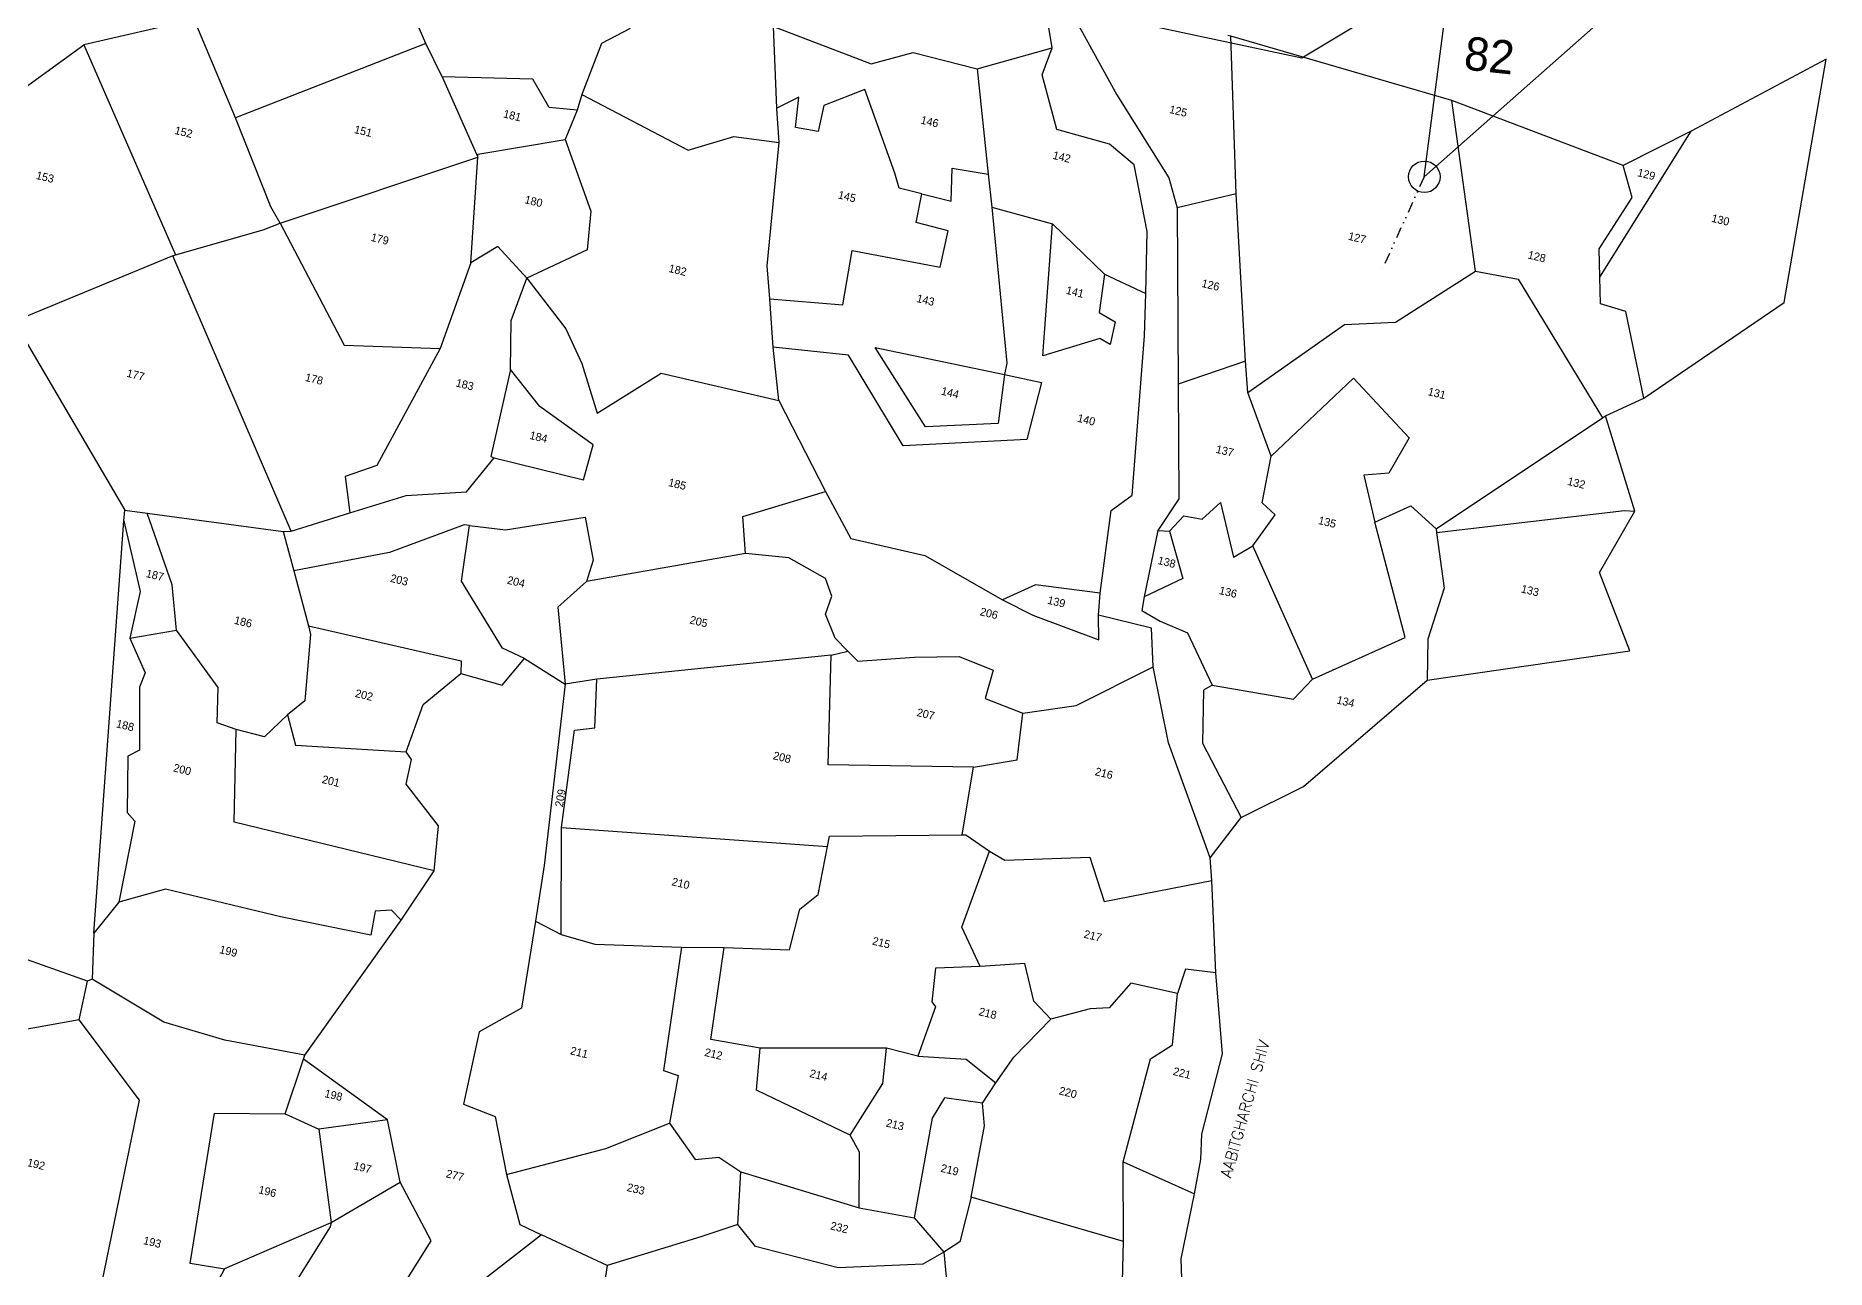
# Model space of a CAD drawing. Header units: metres. Extents: x 280481 to 282563, y 2046849 to 2049468.
# Drawn here: x 281472 to 282283, y 2047798 to 2048356 of the extents above; entities that cross this region are included whole.
import ezdxf
from ezdxf.enums import TextEntityAlignment as Align

# ---------------------------------------------------------------- set-up
doc = ezdxf.new("R2010")
doc.units = ezdxf.units.M
doc.linetypes.add('DIVIDE', pattern=[1.25, 0.5, -0.25, 0, -0.25, 0, -0.25])
for name, color, linetype in [('POLY_PARCEL', 6, 'Continuous'), ('POLY_WATER', 4, 'Continuous'), ('TEXT_MAPOUT', 7, 'Continuous'), ('TEXT_PARCEL', 7, 'Continuous'), ('V_BOUND_LINE', 7, 'Continuous'), ('V_DIVIDE_LINE', 7, 'DIVIDE')]:
    doc.layers.add(name, color=color, linetype=linetype)
doc.styles.get("Standard").update_dxf_attribs({"font": 'simplex.shx'})
doc.styles.add('TEXT_MAP', font='')
doc.styles.get('TEXT_MAP').set_extended_font_data('Kruti Dev 050')

msp = doc.modelspace()

# ---------------------------------------------------------------- linework, layer by layer
msp.add_circle((282100.51, 2048292.53), 7.15)
at = {"layer": 'POLY_PARCEL'}
for p, q in [((282112.81, 2048387.08), (282045.09, 2048346.3)), ((282100.51, 2048292.53), (282112.81, 2048387.08)), ((281648.15, 2048352.92), (281641.19, 2048369.16)), ((281543.31, 2048363.77), (281493.25, 2048352.25)), ((281561.92, 2048319.27), (281543.31, 2048363.77)), ((281740.73, 2048359.65), (281727.73, 2048352.99)), ((281807.22, 2048323.67), (281805.76, 2048360.68)), ((281805.76, 2048360.68), (281849.91, 2048343.69)), ((282045.09, 2048346.3), (281965.67, 2048363.19)), ((282012.86, 2048356.2), (282011.49, 2048356.6)), ((282015.25, 2048284.89), (282012.86, 2048356.2)), ((282113.02, 2048327.04), (282012.86, 2048356.2)), ((281426.15, 2048303.82), (281493.25, 2048352.25)), ((281493.25, 2048352.25), (281534.79, 2048257.15)), ((281648.15, 2048352.92), (281561.92, 2048319.27)), ((281655.58, 2048337.89), (281648.15, 2048352.92)), ((281727.73, 2048352.99), (281718.87, 2048329.77)), ((281849.91, 2048343.69), (281869, 2048348.85)), ((281869, 2048348.85), (281897.94, 2048341.51)), ((281897.94, 2048341.51), (281931.94, 2048350.88)), ((281897.94, 2048341.51), (281902.99, 2048293.73)), ((282282.61, 2048345.76), (282221.39, 2048313.24)), ((281655.58, 2048337.89), (281671.7, 2048301.37)), ((281696.76, 2048336.8), (281655.58, 2048337.89)), ((281704.06, 2048323.97), (281696.76, 2048336.8)), ((281847.17, 2048332.06), (281828.47, 2048324.88)), ((281860.72, 2048294.17), (281847.17, 2048332.06)), ((281716.7, 2048322.69), (281704.06, 2048323.97)), ((281718.87, 2048329.77), (281716.7, 2048322.69)), ((281718.87, 2048329.77), (281767.06, 2048304.58)), ((281817.14, 2048328.67), (281807.22, 2048323.67)), ((281815.72, 2048314.86), (281817.14, 2048328.67)), ((281828.47, 2048324.88), (281825.96, 2048313.08)), ((282123.76, 2048249.82), (282113.02, 2048327.04)), ((282190.69, 2048297.72), (282113.02, 2048327.04)), ((281577.99, 2048278.94), (281561.92, 2048319.27)), ((281716.7, 2048322.69), (281711.41, 2048309.44)), ((281807.23, 2048323.37), (281807.22, 2048323.67)), ((281808.25, 2048308.09), (281807.23, 2048323.37)), ((281671.79, 2048302.78), (281711.41, 2048309.44)), ((281711.41, 2048309.44), (281722.9, 2048276.91)), ((281767.06, 2048304.58), (281787.68, 2048310.86)), ((281787.68, 2048310.86), (281808.25, 2048308.09)), ((281802.83, 2048252.28), (281808.25, 2048308.09)), ((281825.96, 2048313.08), (281815.72, 2048314.86)), ((282180.1, 2048247.08), (282221.39, 2048313.24)), ((282221.39, 2048313.24), (282190.69, 2048297.72)), ((281582.18, 2048271.47), (281671.7, 2048301.37)), ((281668.62, 2048253.51), (281671.7, 2048301.37)), ((281671.7, 2048301.37), (281671.79, 2048302.78)), ((281862.59, 2048287.42), (281860.72, 2048294.17)), ((281886.17, 2048281.53), (281886.64, 2048296.45)), ((281886.64, 2048296.45), (281902.99, 2048293.73)), ((281902.99, 2048293.73), (281904.61, 2048278.8)), ((282194.71, 2048283.19), (282190.69, 2048297.72)), ((281872.99, 2048284.9), (281862.59, 2048287.42)), ((281870.33, 2048271.82), (281872.99, 2048284.9)), ((281872.99, 2048284.9), (281886.17, 2048281.53)), ((282015.25, 2048284.89), (281988.54, 2048278.52)), ((282019.54, 2048209.04), (282015.25, 2048284.89)), ((282179.79, 2048259.89), (282194.71, 2048283.19)), ((281582.18, 2048271.47), (281577.99, 2048278.94)), ((281722.9, 2048276.91), (281721.27, 2048259.43)), ((281904.61, 2048278.8), (281932.04, 2048271.28)), ((281904.61, 2048278.8), (281911.47, 2048208.18)), ((281534.79, 2048257.15), (281574.53, 2048268.48)), ((281574.53, 2048268.48), (281582.18, 2048271.47)), ((281582.18, 2048271.47), (281611.24, 2048216.24)), ((281884.83, 2048268.13), (281870.33, 2048271.82)), ((281881.16, 2048251.54), (281884.83, 2048268.13)), ((281927.68, 2048211.43), (281932.04, 2048271.28)), ((281932.04, 2048271.28), (281955.7, 2048248.41)), ((281680.8, 2048260.94), (281668.62, 2048253.51)), ((281694.02, 2048246.56), (281680.8, 2048260.94)), ((281721.27, 2048259.43), (281694.02, 2048246.56)), ((281837.17, 2048234.59), (281841.36, 2048259.09)), ((281841.36, 2048259.09), (281881.16, 2048251.54)), ((282180.1, 2048247.08), (282179.79, 2048259.89)), ((281533.61, 2048256.81), (281462.04, 2048227.12)), ((281533.61, 2048256.81), (281534.79, 2048257.15)), ((281587.19, 2048132.11), (281533.61, 2048256.81)), ((281668.62, 2048253.51), (281654.65, 2048214.71)), ((281804.09, 2048237.29), (281802.83, 2048252.28)), ((281686.85, 2048227.44), (281694.02, 2048246.56)), ((281694.02, 2048246.56), (281711.6, 2048223.69)), ((281955.7, 2048248.41), (281953.26, 2048231.1)), ((281955.7, 2048248.41), (281974.42, 2048239.67)), ((282087.5, 2048226.72), (282123.76, 2048249.82)), ((282123.76, 2048249.82), (282143, 2048246.2)), ((282143, 2048246.2), (282181.34, 2048183.41)), ((282180.39, 2048235), (282180.1, 2048247.08)), ((281804.09, 2048237.29), (281837.17, 2048234.59)), ((281805.61, 2048215.43), (281804.09, 2048237.29)), ((282191.8, 2048231.54), (282180.39, 2048235)), ((281686.61, 2048205.24), (281686.85, 2048227.44)), ((281953.26, 2048231.1), (281960.46, 2048226.91)), ((281960.46, 2048226.91), (281958.31, 2048216.59)), ((282064.34, 2048225.69), (282087.5, 2048226.72)), ((282199.99, 2048192.3), (282191.8, 2048231.54)), ((281463.03, 2048224.73), (281511.83, 2048141.51)), ((281711.6, 2048223.69), (281718.93, 2048208)), ((281953.55, 2048219.32), (281927.68, 2048211.43)), ((281958.31, 2048216.59), (281953.55, 2048219.32)), ((282020.63, 2048194.79), (282064.34, 2048225.69)), ((281611.24, 2048216.24), (281654.65, 2048214.71)), ((281654.65, 2048214.71), (281626.01, 2048161.84)), ((281839.72, 2048211.69), (281805.61, 2048215.43)), ((281808.12, 2048191.26), (281805.61, 2048215.43)), ((281864.42, 2048170.74), (281839.72, 2048211.69)), ((281874.54, 2048179.3), (281851.77, 2048215.23)), ((281851.77, 2048215.23), (281910.39, 2048203.02)), ((281686.61, 2048205.24), (281677.71, 2048165.88)), ((281699.91, 2048188.54), (281686.61, 2048205.24)), ((281718.93, 2048208), (281725.91, 2048185.55)), ((281725.91, 2048185.55), (281754.9, 2048203.56)), ((281754.9, 2048203.56), (281808.12, 2048191.26)), ((281910.39, 2048203.02), (281907.43, 2048180.77)), ((281911.47, 2048208.18), (281910.39, 2048203.02)), ((281910.39, 2048203.02), (281927.16, 2048199.31)), ((282019.54, 2048209.04), (281989.11, 2048198.63)), ((282020.63, 2048194.79), (282019.54, 2048209.04)), ((281927.16, 2048199.31), (281920.55, 2048173.57)), ((282031.15, 2048166.02), (282020.63, 2048194.79)), ((282031.15, 2048166.02), (282068.4, 2048201.39)), ((282068.4, 2048201.39), (282093.66, 2048174.29)), ((281723.96, 2048171.15), (281699.91, 2048188.54)), ((281808.12, 2048191.26), (281829.25, 2048150.02)), ((281907.43, 2048180.77), (281874.54, 2048179.3)), ((282105.97, 2048133.1), (282181.34, 2048183.41)), ((282181.34, 2048183.41), (282182.59, 2048184.25)), ((281719.68, 2048155.28), (281723.96, 2048171.15)), ((281920.55, 2048173.57), (281864.42, 2048170.74)), ((282093.66, 2048174.29), (282084.55, 2048158.32)), ((281626.01, 2048161.84), (281611.64, 2048156.79)), ((281666.65, 2048149.87), (281679.15, 2048165.24)), ((281677.71, 2048165.88), (281679.15, 2048165.24)), ((281679.15, 2048165.24), (281719.68, 2048155.28)), ((282027.06, 2048144.82), (282031.15, 2048166.02)), ((281611.64, 2048156.79), (281613.83, 2048140.41)), ((282084.55, 2048158.32), (282073.13, 2048157.42)), ((282073.13, 2048157.42), (282078.2, 2048136.16)), ((281613.83, 2048140.41), (281639.26, 2048148.16)), ((281639.26, 2048148.16), (281666.65, 2048149.87)), ((281791.9, 2048138.7), (281829.25, 2048150.02)), ((281829.25, 2048150.02), (281840.72, 2048128.79)), ((281511.48, 2048136.75), (281511.83, 2048141.51)), ((281511.83, 2048141.51), (281521.98, 2048140.16)), ((281533.36, 2048107.7), (281521.98, 2048140.16)), ((281521.98, 2048140.16), (281583.56, 2048131.93)), ((281587.19, 2048132.11), (281613.83, 2048140.41)), ((281684.31, 2048132.6), (281720.34, 2048138.37)), ((281720.34, 2048138.37), (281724.03, 2048118.95)), ((281793.09, 2048121.98), (281791.9, 2048138.7)), ((281985.12, 2048132.02), (281991.54, 2048139.02)), ((281991.54, 2048139.02), (281999.92, 2048137.52)), ((281999.92, 2048137.52), (282008.2, 2048144.95)), ((282008.2, 2048144.95), (282014.11, 2048120.27)), ((282022.8, 2048125.46), (282033, 2048139.42)), ((282033, 2048139.42), (282027.06, 2048144.82)), ((282078.2, 2048136.16), (282094.52, 2048143.56)), ((282094.52, 2048143.56), (282105.97, 2048133.1)), ((282106.11, 2048131.49), (282191.25, 2048141.36)), ((282191.25, 2048141.36), (282195.9, 2048141.17)), ((281497.77, 2047950.03), (281511.48, 2048136.75)), ((281511.48, 2048136.75), (281518.82, 2048104.76)), ((281583.56, 2048131.93), (281587.19, 2048132.11)), ((281583.56, 2048131.93), (281588.37, 2048114.04)), ((281665.62, 2048134.86), (281631.83, 2048122.42)), ((281664.38, 2048109.39), (281668.03, 2048134.55)), ((281668.03, 2048134.55), (281665.62, 2048134.86)), ((281668.03, 2048134.55), (281684.31, 2048132.6)), ((281979.89, 2048132.29), (281985.12, 2048132.02)), ((281985.12, 2048132.02), (281991.13, 2048110.63)), ((282091.94, 2048083.88), (282078.2, 2048136.16)), ((282105.97, 2048133.1), (282106.11, 2048131.49)), ((282106.11, 2048131.49), (282109.59, 2048106.18)), ((281631.83, 2048122.42), (281588.37, 2048114.04)), ((281793.09, 2048121.98), (281721.03, 2048109.2)), ((281812.73, 2048120.01), (281793.09, 2048121.98)), ((281840.72, 2048128.79), (281874.27, 2048121.01)), ((281874.27, 2048121.01), (281909.44, 2048100.93)), ((282014.11, 2048120.27), (282022.8, 2048125.46)), ((282049.85, 2048065.05), (282022.8, 2048125.46)), ((281588.37, 2048114.04), (281595.07, 2048089.23)), ((281724.03, 2048118.95), (281721.03, 2048109.2)), ((281829.33, 2048110.57), (281812.73, 2048120.01)), ((281518.82, 2048104.76), (281514.14, 2048083.6)), ((281535.3, 2048087.16), (281533.36, 2048107.7)), ((281682.9, 2048079.03), (281664.38, 2048109.39)), ((281721.03, 2048109.2), (281708.09, 2048097.65)), ((281832.14, 2048102.66), (281829.33, 2048110.57)), ((281924.48, 2048107.78), (281909.44, 2048100.93)), ((281953.73, 2048103.94), (281924.48, 2048107.78)), ((281991.13, 2048110.63), (281973.68, 2048102.27)), ((282109.59, 2048106.18), (282102.09, 2048083.17)), ((281708.09, 2048097.65), (281711.4, 2048062.68)), ((281829.27, 2048094.44), (281832.14, 2048102.66)), ((281909.44, 2048100.93), (281923.17, 2048093.96)), ((281595.07, 2048089.23), (281664.29, 2048073.35)), ((281595.07, 2048089.23), (281596.02, 2048085.21)), ((281833.64, 2048083.59), (281829.27, 2048094.44)), ((281923.17, 2048093.96), (281953.03, 2048082.87)), ((281953.03, 2048082.87), (281952.95, 2048094.02)), ((281514.14, 2048083.6), (281535.3, 2048087.16)), ((281514.14, 2048083.6), (281521.04, 2048067.88)), ((281554.21, 2048061.18), (281535.3, 2048087.16)), ((281596.02, 2048085.21), (281593.37, 2048055.26)), ((281839.46, 2048077.63), (281833.64, 2048083.59)), ((282049.85, 2048065.05), (282091.94, 2048083.88)), ((282102.09, 2048083.17), (282101.84, 2048064.61)), ((281664.29, 2048073.35), (281664.02, 2048067.5)), ((281682.76, 2048062.22), (281692.86, 2048074.34)), ((281692.86, 2048074.34), (281682.9, 2048079.03)), ((281692.86, 2048074.34), (281711.4, 2048062.68)), ((281831.85, 2048075.8), (281725.75, 2048064.97)), ((281830.48, 2048026.15), (281831.85, 2048075.8)), ((281831.85, 2048075.8), (281839.46, 2048077.63)), ((281839.46, 2048077.63), (281843.99, 2048073.21)), ((281843.99, 2048073.21), (281869.61, 2048075.04)), ((281869.61, 2048075.04), (281889.77, 2048075.22)), ((281889.77, 2048075.22), (281905.23, 2048069.03)), ((281521.04, 2048067.88), (281518.56, 2048061.35)), ((281647.06, 2048053.58), (281664.02, 2048067.5)), ((281664.02, 2048067.5), (281682.76, 2048062.22)), ((281725.75, 2048064.97), (281711.4, 2048062.68)), ((281724.81, 2048042.93), (281725.75, 2048064.97)), ((281905.23, 2048069.03), (281901.62, 2048056.27)), ((281942.89, 2048053.15), (281977.72, 2048070.63)), ((282041.35, 2048055.93), (282049.85, 2048065.05)), ((281518.56, 2048061.35), (281518.56, 2048032.82)), ((281553.69, 2048045.26), (281554.21, 2048061.18)), ((281711.4, 2048062.68), (281701.76, 2047980.57)), ((281901.62, 2048056.27), (281918.71, 2048049.63)), ((282004.46, 2048062.28), (282041.35, 2048055.93)), ((281585.58, 2048048.9), (281575.14, 2048038.94)), ((281593.37, 2048055.26), (281585.58, 2048048.9)), ((281585.58, 2048048.9), (281589.15, 2048035.1)), ((281639.24, 2048032.02), (281647.06, 2048053.58)), ((281916.18, 2048028.4), (281918.71, 2048049.63)), ((281918.71, 2048049.63), (281942.89, 2048053.15)), ((281562.34, 2048042.27), (281553.69, 2048045.26)), ((281561.39, 2048000.25), (281562.34, 2048042.27)), ((281575.14, 2048038.94), (281562.34, 2048042.27)), ((281709.72, 2047997.87), (281715.52, 2048041.94)), ((281715.52, 2048041.94), (281724.81, 2048042.93)), ((281518.56, 2048032.82), (281513.22, 2048030.1)), ((281589.15, 2048035.1), (281639.24, 2048032.02)), ((281641.77, 2048028.69), (281639.24, 2048032.02)), ((281513.22, 2048030.1), (281512.84, 2048004.63)), ((281639.29, 2048017.44), (281641.77, 2048028.69)), ((281896.34, 2048025.17), (281830.48, 2048026.15)), ((281891.2, 2047994.46), (281896.34, 2048025.17)), ((281896.34, 2048025.17), (281916.18, 2048028.4)), ((281653.99, 2047998.57), (281639.29, 2048017.44)), ((281516.34, 2048000.66), (281509.1, 2047964.06)), ((281512.84, 2048004.63), (281516.34, 2048000.66)), ((281652.03, 2047978.16), (281561.39, 2048000.25)), ((281652.03, 2047978.16), (281653.99, 2047998.57)), ((281709.57, 2047949.41), (281709.72, 2047997.87)), ((281709.72, 2047997.87), (281830.23, 2047989.2)), ((281830.23, 2047989.2), (281831.14, 2047993.87)), ((281831.14, 2047993.87), (281891.2, 2047994.46)), ((281891.2, 2047994.46), (281892.81, 2047994.47)), ((281892.81, 2047994.47), (281903.64, 2047987.16)), ((281825.98, 2047967.46), (281830.23, 2047989.2)), ((281890.99, 2047952.71), (281903.64, 2047987.16)), ((281903.64, 2047987.16), (281910.54, 2047983.02)), ((281910.54, 2047983.02), (281949.07, 2047984.4)), ((281949.07, 2047984.4), (281955.57, 2047964.3)), ((281636.99, 2047955.88), (281652.03, 2047978.16)), ((281701.76, 2047980.57), (281697.86, 2047955.34)), ((281530.35, 2047969.83), (281509.1, 2047964.06)), ((281583.07, 2047957.28), (281530.35, 2047969.83)), ((281817.7, 2047960.83), (281825.98, 2047967.46)), ((281955.57, 2047964.3), (282004.34, 2047973.79)), ((281509.1, 2047964.06), (281497.77, 2047950.03)), ((281625.21, 2047959.99), (281623.24, 2047949.1)), ((281632.67, 2047960.41), (281625.21, 2047959.99)), ((281636.99, 2047955.88), (281632.67, 2047960.41)), ((281813, 2047942.46), (281817.7, 2047960.83)), ((281623.24, 2047949.1), (281583.07, 2047957.28)), ((281593.47, 2047894.76), (281636.99, 2047955.88)), ((281697.86, 2047955.34), (281691.57, 2047915.97)), ((281697.86, 2047955.34), (281709.57, 2047949.41)), ((281899.27, 2047934.9), (281890.99, 2047952.71)), ((281494.97, 2047928.25), (281436.33, 2047949.08)), ((281497.77, 2047950.03), (281497.13, 2047929.09)), ((281709.57, 2047949.41), (281724.8, 2047944.98)), ((281724.8, 2047944.98), (281763.99, 2047943.56)), ((281763.99, 2047943.56), (281755.83, 2047887.79)), ((281763.99, 2047943.56), (281783.35, 2047943.47)), ((281777.31, 2047901.83), (281783.35, 2047943.47)), ((281783.35, 2047943.47), (281813, 2047942.46)), ((281899.27, 2047934.9), (281879.05, 2047934.04)), ((281919.59, 2047936.15), (281899.27, 2047934.9)), ((281923.62, 2047919.12), (281919.59, 2047936.15)), ((281491.12, 2047910.63), (281494.97, 2047928.25)), ((281497.13, 2047929.09), (281494.97, 2047928.25)), ((281529.53, 2047909.71), (281497.13, 2047929.09)), ((281879.05, 2047934.04), (281877.44, 2047918.93)), ((281967.6, 2047927.31), (281957.73, 2047916.12)), ((281988.72, 2047922.69), (281967.6, 2047927.31)), ((281992.37, 2047933.65), (281988.72, 2047922.69)), ((282006.11, 2047931.93), (281992.37, 2047933.65)), ((281877.44, 2047918.93), (281879.1, 2047916.65)), ((281931.32, 2047911.08), (281923.62, 2047919.12)), ((281986.53, 2047899.43), (281988.72, 2047922.69)), ((281491.12, 2047910.63), (281456.73, 2047904.56)), ((281518.57, 2047874.39), (281491.12, 2047910.63)), ((281691.57, 2047915.97), (281672.43, 2047905.3)), ((281879.1, 2047916.65), (281871.07, 2047894.32)), ((281914.59, 2047893.82), (281931.32, 2047911.08)), ((281949.21, 2047915.63), (281931.32, 2047911.08)), ((281957.73, 2047916.12), (281949.21, 2047915.63)), ((281557.14, 2047901.46), (281529.53, 2047909.71)), ((281672.43, 2047905.3), (281665.22, 2047872.48)), ((281593.47, 2047894.76), (281557.14, 2047901.46)), ((281592.79, 2047892.95), (281593.47, 2047894.76)), ((281799.64, 2047897.83), (281777.31, 2047901.83)), ((281798.08, 2047878.81), (281799.64, 2047897.83)), ((281856.94, 2047897.92), (281799.64, 2047897.83)), ((281855.26, 2047881.89), (281856.94, 2047897.92)), ((281871.07, 2047894.32), (281856.94, 2047897.92)), ((281871.07, 2047894.32), (281893.06, 2047892.91)), ((281906.48, 2047882.16), (281914.59, 2047893.82)), ((281976.51, 2047893.06), (281986.53, 2047899.43)), ((281584.5, 2047868.08), (281592.79, 2047892.95)), ((281630.84, 2047865.46), (281592.79, 2047892.95)), ((281755.83, 2047887.79), (281762.6, 2047885.46)), ((281893.06, 2047892.91), (281906.48, 2047882.16)), ((281964.08, 2047846.37), (281976.51, 2047893.06)), ((281762.6, 2047885.46), (281758.58, 2047863.95)), ((281840.45, 2047858.51), (281798.08, 2047878.81)), ((281840.45, 2047858.51), (281855.26, 2047881.89)), ((281900.38, 2047872.96), (281906.48, 2047882.16)), ((281498.36, 2047776.75), (281518.57, 2047874.39)), ((281665.22, 2047872.48), (281679.7, 2047866.99)), ((281883.12, 2047875.36), (281877.56, 2047866.23)), ((281900.38, 2047872.96), (281883.12, 2047875.36)), ((281901.25, 2047862.72), (281900.38, 2047872.96)), ((281541.38, 2047800.28), (281552.45, 2047868.45)), ((281552.45, 2047868.45), (281584.5, 2047868.08)), ((281584.5, 2047868.08), (281599.79, 2047861.26)), ((281630.84, 2047865.46), (281599.79, 2047861.26)), ((281636.65, 2047837.23), (281630.84, 2047865.46)), ((281679.7, 2047866.99), (281684.73, 2047840.68)), ((281729.81, 2047852.37), (281758.58, 2047863.95)), ((281758.58, 2047863.95), (281770.27, 2047847.48)), ((281877.56, 2047866.23), (281869.46, 2047820.99)), ((281895.3, 2047830.39), (281901.25, 2047862.72)), ((281599.79, 2047861.26), (281605.29, 2047818.85)), ((281844.61, 2047850.81), (281840.45, 2047858.51)), ((281684.73, 2047840.68), (281729.81, 2047852.37)), ((281770.27, 2047847.48), (281780.92, 2047848.48)), ((281780.92, 2047848.48), (281790.94, 2047841.89)), ((281844.48, 2047825.51), (281844.61, 2047850.81)), ((281964.08, 2047846.37), (281996.37, 2047831.85)), ((281964.26, 2047810.33), (281964.08, 2047846.37)), ((281605.29, 2047818.85), (281636.65, 2047837.23)), ((281650.7, 2047810.61), (281636.65, 2047837.23)), ((281684.73, 2047840.68), (281690.83, 2047817.96)), ((281789.56, 2047818.04), (281790.94, 2047841.89)), ((281790.94, 2047841.89), (281844.48, 2047825.51)), ((281895.3, 2047830.39), (281890.19, 2047810.22)), ((281964.26, 2047810.33), (281895.3, 2047830.39)), ((281844.48, 2047825.51), (281869.46, 2047820.99)), ((281869.46, 2047820.99), (281882.92, 2047805.46)), ((281557.21, 2047798.08), (281605.29, 2047818.85)), ((281604.84, 2047817.01), (281561.92, 2047748.27)), ((281605.29, 2047818.85), (281604.84, 2047817.01)), ((281700.59, 2047813.38), (281667.99, 2047787.94)), ((281690.83, 2047817.96), (281700.59, 2047813.38)), ((281730.34, 2047799.5), (281700.59, 2047813.38)), ((281789.56, 2047818.04), (281772.8, 2047812.37)), ((281797.57, 2047808.08), (281789.56, 2047818.04)), ((281614.58, 2047753.53), (281650.7, 2047810.61)), ((281772.8, 2047812.37), (281730.34, 2047799.5)), ((281834.97, 2047798.43), (281797.57, 2047808.08)), ((281882.92, 2047805.46), (281873.34, 2047800.03)), ((281890.19, 2047810.22), (281882.92, 2047805.46)), ((281882.92, 2047805.46), (281885.22, 2047781.5)), ((281963.36, 2047776.22), (281964.26, 2047810.33)), ((281537.46, 2047761.6), (281557.06, 2047797.8)), ((281557.06, 2047797.8), (281541.38, 2047800.28)), ((281557.06, 2047797.8), (281557.21, 2047798.08)), ((281730.34, 2047799.5), (281728.59, 2047787.46)), ((281873.34, 2047800.03), (281834.97, 2047798.43))]:
    msp.add_line(p, q, dxfattribs=at)
at = {"layer": 'POLY_WATER'}
for p, q in [((281931.94, 2048350.88), (281917.61, 2048439.42)), ((281939.28, 2048369.73), (281961.31, 2048329.63)), ((281927.48, 2048338.7), (281931.94, 2048350.88)), ((281934.13, 2048313.97), (281927.48, 2048338.7)), ((281961.31, 2048329.63), (281984.75, 2048292.07)), ((281957.99, 2048307.33), (281934.13, 2048313.97)), ((281969.05, 2048297.9), (281957.99, 2048307.33)), ((281975.02, 2048267.77), (281969.05, 2048297.9)), ((281984.75, 2048292.07), (281988.54, 2048278.52)), ((281988.54, 2048278.52), (281989.11, 2048198.63)), ((281974.42, 2048239.67), (281975.02, 2048267.77)), ((281973.86, 2048220.55), (281974.42, 2048239.67)), ((281968.14, 2048148.38), (281973.86, 2048220.55)), ((281989.11, 2048198.63), (281989.37, 2048146.69)), ((281958.76, 2048141.45), (281968.14, 2048148.38)), ((281989.37, 2048146.69), (281979.89, 2048132.29)), ((281953.73, 2048103.94), (281958.76, 2048141.45)), ((281979.89, 2048132.29), (281973.68, 2048102.27)), ((281952.95, 2048094.02), (281953.73, 2048103.94)), ((281973.68, 2048102.27), (281972.62, 2048096.11)), ((281976.95, 2048088.09), (281952.95, 2048094.02)), ((281972.62, 2048096.11), (281980.88, 2048091.32)), ((281980.88, 2048091.32), (281993.28, 2048085.96)), ((281977.72, 2048070.63), (281976.95, 2048088.09)), ((281993.28, 2048085.96), (282004.46, 2048062.28)), ((281984.7, 2048036.14), (281977.72, 2048070.63)), ((282000.49, 2048060.04), (282000.01, 2048035.97)), ((282004.46, 2048062.28), (282000.49, 2048060.04)), ((282003.6, 2047984.04), (281984.7, 2048036.14)), ((282000.01, 2048035.97), (282017.6, 2048002.36))]:
    msp.add_line(p, q, dxfattribs=at)
at = {"layer": 'V_BOUND_LINE'}
for p, q in [((282199.53, 2048380.15), (282100.51, 2048292.53)), ((282263.59, 2048235.58), (282282.61, 2048345.76)), ((282100.51, 2048292.53), (282100.51, 2048292.53)), ((282199.99, 2048192.3), (282263.59, 2048235.58)), ((282182.59, 2048184.25), (282199.99, 2048192.3)), ((282195.9, 2048141.17), (282182.59, 2048184.25)), ((282179.86, 2048113.39), (282195.9, 2048141.17)), ((282193.63, 2048077.86), (282179.86, 2048113.39)), ((282101.84, 2048064.61), (282193.63, 2048077.86)), ((282045.79, 2048016.39), (282101.84, 2048064.61)), ((282017.6, 2048002.36), (282045.79, 2048016.39)), ((282003.6, 2047984.04), (282017.6, 2048002.36)), ((282004.34, 2047973.79), (282003.6, 2047984.04)), ((282006.11, 2047931.93), (282004.34, 2047973.79)), ((282009.13, 2047895.36), (282006.11, 2047931.93)), ((281999.71, 2047858.99), (282009.13, 2047895.36)), ((281999.32, 2047847.4), (281999.71, 2047858.99)), ((281996.37, 2047831.85), (281999.32, 2047847.4)), ((281990.46, 2047802.48), (281996.37, 2047831.85)), ((281991.41, 2047770.64), (281990.46, 2047802.48))]:
    msp.add_line(p, q, dxfattribs=at)
at = {"layer": 'V_DIVIDE_LINE', "ltscale": 10}
msp.add_line((282100.51, 2048292.53), (282080.55, 2048248.74), dxfattribs=at)

# ---------------------------------------------------------------- texts
at = {"layer": 'TEXT_MAPOUT'}
msp.add_text('AABITGHARCHI SHIV', height=5.0345, rotation=74.02992, dxfattribs=at).set_placement((282012.88, 2047838.75))
at = {"layer": 'TEXT_PARCEL', "style": 'TEXT_MAP'}
for s, height, rotation, p in [('82', 15.114, 353.97403, (282129.26, 2048340.02)), ('125', 3.625, 346.3752, (281988.68, 2048320.57)), ('151', 3.625, 346.3752, (281619.44, 2048311.47)), ('181', 3.625, 346.3752, (281686.97, 2048318.55)), ('146', 3.625, 346.3752, (281876.06, 2048315.76)), ('152', 3.625, 346.3752, (281538.09, 2048311.04)), ('142', 3.625, 346.3752, (281935.9, 2048299.78)), ('153', 3.625, 346.3752, (281475.31, 2048290.67)), ('129', 3.625, 346.3752, (282200.73, 2048291.91)), ('180', 3.625, 346.3752, (281696.64, 2048279.69)), ('145', 3.625, 346.3752, (281838.62, 2048281.86)), ('130', 3.625, 346.3752, (282234.33, 2048271.26)), ('127', 3.625, 346.3752, (282069.73, 2048263.15)), ('179', 3.625, 346.3752, (281626.98, 2048262.63)), ('128', 3.625, 346.3752, (282151.1, 2048254.67)), ('182', 3.625, 346.3752, (281761.9, 2048248.53)), ('141', 3.625, 346.3752, (281941.89, 2048238.63)), ('126', 3.625, 346.3752, (282003.33, 2048241.77)), ('143', 3.625, 346.3752, (281874.2, 2048234.95)), ('177', 3.625, 346.3752, (281516.35, 2048201.08)), ('178', 3.625, 346.3752, (281597.2, 2048199.19)), ('183', 3.625, 346.3752, (281665.48, 2048196.7)), ('144', 3.625, 346.3752, (281885.33, 2048192.99)), ('131', 3.625, 346.3752, (282105.84, 2048192.73)), ('140', 3.625, 346.3752, (281947.04, 2048180.72)), ('184', 3.625, 346.3752, (281698.89, 2048172.93)), ('137', 3.625, 346.3752, (282009.78, 2048166.65)), ('185', 3.625, 346.3752, (281761.72, 2048151.59)), ('132', 3.625, 346.3752, (282169.04, 2048152.11)), ('135', 3.625, 346.3752, (282056.17, 2048134.38)), ('187', 3.625, 346.3752, (281525.1, 2048110.36)), ('138', 3.625, 346.3752, (281983.45, 2048116.26)), ('203', 3.625, 346.3752, (281635.77, 2048108.2)), ('204', 3.625, 346.3752, (281688.71, 2048107.36)), ('136', 3.625, 346.3752, (282011.26, 2048102.68)), ('133', 3.625, 346.3752, (282148.05, 2048103.4)), ('206', 3.625, 346.3752, (281902.93, 2048093.06)), ('139', 3.625, 346.3752, (281933.48, 2048098.29)), ('186', 3.625, 346.3752, (281565.06, 2048089.2)), ('205', 3.625, 346.3752, (281771.45, 2048089.33)), ('202', 3.625, 346.3752, (281619.84, 2048056.07)), ('134', 3.625, 346.3752, (282064.49, 2048053.1)), ('207', 3.625, 346.3752, (281874.28, 2048047.45)), ('188', 3.625, 346.3752, (281511.61, 2048042.29)), ('208', 3.625, 346.3752, (281809.21, 2048027.86)), ('200', 3.625, 346.3752, (281537.47, 2048022.32)), ('216', 3.625, 346.3752, (281955.05, 2048020.63)), ('201', 3.625, 346.3752, (281604.82, 2048017.09)), ('209', 3.625, 79.95356, (281710.94, 2048010.87)), ('210', 3.625, 346.3752, (281763.29, 2047970.76)), ('217', 3.625, 346.3752, (281949.97, 2047947.02)), ('199', 3.625, 346.3752, (281558.37, 2047940.04)), ('215', 3.625, 346.3752, (281854.13, 2047943.91)), ('218', 3.625, 346.3752, (281902.38, 2047911.91)), ('211', 3.625, 346.3752, (281717.3, 2047894.21)), ('212', 3.625, 346.3752, (281778.14, 2047893.49)), ('214', 3.625, 346.3752, (281825.74, 2047883.91)), ('221', 3.625, 346.3752, (281990.38, 2047884.84)), ('198', 3.625, 346.3752, (281606.01, 2047874.84)), ('220', 3.625, 346.3752, (281938.72, 2047876.03)), ('213', 3.625, 346.3752, (281860.39, 2047861.49)), ('192', 3.625, 346.3752, (281471.26, 2047843.57)), ('197', 3.625, 346.3752, (281619.13, 2047842.06)), ('219', 3.625, 346.3752, (281885.14, 2047841.01)), ('277', 3.625, 346.3752, (281661.05, 2047838.51)), ('196', 3.625, 346.3752, (281576.06, 2047831.24)), ('233', 3.625, 346.3752, (281742.95, 2047832.31)), ('232', 3.625, 346.3752, (281835.14, 2047814.89)), ('193', 3.625, 346.3752, (281523.88, 2047808.26))]:
    msp.add_text(s, height=height, rotation=rotation, dxfattribs=at).set_placement(p, align=Align.CENTER)

doc.saveas('drawing.dxf')
